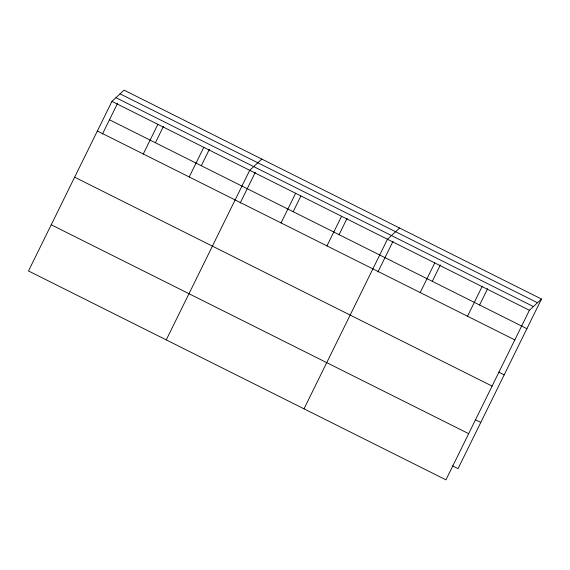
<?xml version="1.0" encoding="UTF-8"?>
<svg xmlns="http://www.w3.org/2000/svg" width="570" height="570" viewBox="0 0 570 570"><rect width="100%" height="100%" fill="white"/><g stroke="black" fill="none" stroke-linecap="round" stroke-linejoin="round"><path stroke-width="0.85" d="M111.948 101.374L28.5 270.964L445.947 479.855L529.395 310.265L541.5 299.036L124.053 90.145L111.948 101.374L529.395 310.265M102.422 134.114L117.534 103.405M143.284 153.986L157.869 124.353M155.389 142.757L163.455 126.383M189.204 176.964L203.789 147.331M201.31 165.735L209.368 149.361M166.255 339.898L249.703 170.309L261.815 159.08M240.177 203.048L255.289 172.34M281.038 222.92L295.623 193.287M293.151 211.698L300.825 196.094M326.959 245.898L341.544 216.265M339.065 234.676L347.123 218.296M304.01 408.832L387.465 239.243L399.57 228.014M377.931 271.983L393.043 241.274M420.19 292.553L434.775 262.913M432.295 281.323L440.353 264.943M467.5 316.229L482.085 286.589M479.605 305L487.664 288.62M541.5 299.036L458.052 468.626L452.53 465.868M120.063 93.85L537.503 302.741M115.945 97.67L533.385 306.56M109.476 119.778L526.915 328.676M97.363 131.007L514.81 339.905M498.672 372.096L504.194 374.861M74.642 177.192L492.081 386.089M475.259 419.684L480.774 422.441M51.229 224.78L468.668 433.67"/></g></svg>
